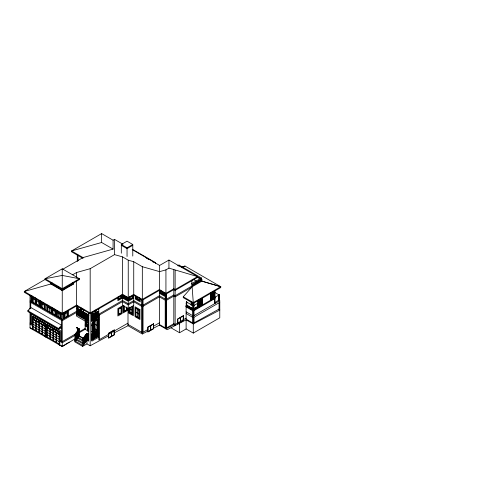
<?xml version="1.0" encoding="UTF-8"?>
<svg xmlns="http://www.w3.org/2000/svg" width="486" height="486" viewBox="0 0 486 486"><rect width="100%" height="100%" fill="white"/><g stroke="black" fill="none" stroke-linecap="round" stroke-linejoin="round"><path stroke-width="0.73" d="M87.243 324.435L87.249 321.689M92.413 331.829L92.413 326.033M93.051 322.078L93.045 325.778L91.581 324.934M93.251 322.011L93.245 332.521L91.575 331.555M93.731 321.689L93.725 333.353L92.431 332.6L93.039 332.959M93.816 333.402L93.822 321.647M94.466 332.381L94.472 329.581L97.34 331.239M95.238 335.115L95.244 330.917L96.811 331.829M95.851 335.468L95.857 331.981L96.842 332.552M163.612 294.595L163.673 292.323M163.673 294.492L160.933 293.119L160.933 290.847M74.777 334.647L75.148 334.945L79.576 329.052L74.777 334.647L79.072 329.071L79.048 336.482L79.042 329.125M75.136 334.672L75.227 340.753L75.227 334.726M75.616 340.425L75.792 333.985M76.095 333.432L76.181 340.2L76.181 333.487M76.569 332.813L76.66 338.894L76.66 332.861M77.426 328.093L77.134 338.614L77.225 332.126M77.705 338.286L77.614 331.622M77.997 328.518L78.094 337.029L78.094 331.002M86.775 333.718L82.541 339.216L86.708 333.481L88.768 334.362L86.708 333.481M86.945 333.621L82.784 339.356L86.842 333.633M82.924 339.003L82.833 345.145M83.404 338.384L83.313 344.866M83.878 337.758L83.792 344.592L83.701 337.825M84.357 337.138L84.266 343.286M84.831 336.519L84.746 343.007M85.791 335.279L85.7 341.421M86.265 334.66L86.174 341.148M86.745 334.04L86.654 340.874M183.258 296.794L192.116 286.77L201.872 281.139L220.759 286.716L220.759 287.542L193.282 303.41L183.258 297.62L183.258 296.794L193.282 302.584L220.759 286.716L184.959 266.042L181.63 267.081M186.12 306.077L193.282 310.214L198.416 307.389L197.462 306.836M192.565 302.863L192.444 309.874L192.565 309.588M192.444 309.874L186.004 305.949L186.958 305.396L192.65 308.683M30.029 312.553L30.029 327.989L62.251 346.591L76.569 337.91L77.821 338.633M69.291 342.114L62.251 346.342L59.802 344.932M79.473 309.868L79.291 315.207L79.382 309.819M123.019 244.288L114.52 239.385L113.086 240.212L101.629 233.596L71.557 250.958L71.557 251.784L83.015 258.4M62.251 268.819L45.064 278.745L45.064 279.572L62.251 289.492L79.437 279.572L79.437 278.745L62.251 268.819L62.251 346.591M45.174 279.42L24.3 291.472L24.3 292.299L62.251 314.205L76.569 305.937L90.177 313.792L122.515 295.124L128.243 298.428L133.735 295.263L142.325 300.22L159.39 290.367L165.933 294.145L173.806 289.595L175.142 290.367L197.577 277.415L197.577 276.589L168.94 260.053L159.627 265.429L132.174 249.573M62.135 269.627L83.015 257.574L113.086 249.105L113.086 240.212M121.318 253.206L121.318 244.494L127.046 241.19L132.775 244.494L132.775 256.067M72.663 274.772L76.569 272.518L90.177 268.685L114.52 254.628L122.515 256.881L128.243 260.186L133.735 261.735L142.325 266.699L159.627 271.638L165.933 269.864L168.94 268.126L197.577 276.589L175.142 289.541L173.806 288.769L165.933 293.319L159.39 289.541L142.325 299.394L133.735 294.431L128.243 297.602L122.515 294.297L90.177 312.966L76.569 305.111L62.251 313.379L24.3 291.472L51.303 283.867M121.318 244.494L127.046 247.799L132.775 244.494M132.775 245.321L127.046 248.632L121.318 245.321M63.866 288.915L66.369 287.469M66.728 287.262L69.237 285.811M69.595 285.604L72.098 284.158M63.684 289.225L72.28 284.261L72.28 282.943M29.026 310.098L27.878 310.761L27.878 311.587L58.666 329.368L61.534 327.71M64.395 314.205L67.499 312.419M88.75 315.536L76.818 308.373L88.391 314.746M76.818 308.646L77.086 308.215M77.505 308.938L77.59 314.229L77.681 308.835M78.07 309.266L78.161 314.557L78.246 309.163M78.817 309.491L78.768 314.855M67.499 316.277L64.395 318.069L64.395 312.279M76.569 311.313L62.251 319.581L30.029 300.98M79.947 315.487L79.947 310.147M76.569 312.419L62.251 320.687L30.029 302.079M81.703 309.454L82.857 308.786M80.336 310.578L80.427 315.864L80.518 310.475M79.704 311.228L78.003 312.212L78.003 306.332M81.083 310.803L80.992 316.192L80.864 307.541M88.75 320.875L76.818 313.883L88.403 320.25M81.648 311.125L81.557 316.416M76.818 313.986L88.361 320.444L88.185 315.207M79.71 312.528L76.569 314.345L76.569 306.247M80.864 311.866L81.703 311.38L81.703 308.349M88.507 323.026L76.569 316.137L76.569 314.758L84.546 310.153M82.784 317.121L82.784 311.781M83.173 312.212L83.258 317.498L83.349 312.109M83.738 312.541L83.829 317.826L83.914 312.437M61.534 326.884L58.666 328.536L27.878 310.761L30.746 307.456L61.534 325.231L58.666 328.536L58.666 329.368M82.037 316.793L82.219 311.556L82.128 316.744M84.303 318.105L84.485 312.869L84.394 318.051M84.874 318.433L85.05 313.197L84.959 318.379M118.815 299.048L121.202 297.669L121.202 295.47M91.338 315.189L98.53 311.35L91.605 315.621M85.615 313.519L85.53 318.707M91.605 315.347L98.53 311.35M96.222 312.747L96.313 318.038L96.204 309.831M98.336 311.514L97.911 311.757L98.002 316.939M177.657 265.769L178.963 265.016L201.398 277.968L201.398 279.347L191.849 285.13L201.872 279.347L201.872 281.139L220.759 286.716M92.346 320.225L92.164 314.989M93.482 319.569L93.3 314.333M94.047 314.108L94.047 319.241M94.612 313.78L94.612 318.913M95.177 313.452L95.177 318.585M96.313 312.802L96.313 317.935M96.878 312.474L96.878 317.607M97.449 312.146L97.449 317.279M98.014 311.818L98.439 311.575M86.004 319.083L86.186 313.847L86.095 319.035M122.515 298.015L117.861 300.706L117.861 297.256M86.575 319.411L86.751 314.175L86.66 319.363M87.14 319.739L87.316 314.503L87.231 319.691M87.705 320.067L87.887 314.831L87.796 320.013M98.767 314.205L122.515 300.494L128.243 303.805L133.735 300.634M79.376 329.447L76.563 327.625L79.576 329.052M76.563 327.898L76.831 327.467M98.767 315.311L122.515 301.599L128.243 304.904L133.735 301.739L142.325 306.696L159.39 296.843L165.933 300.621L173.806 296.077L175.142 296.843L191.624 287.329M183.046 267.148L184.959 266.042M77.997 333.754L77.997 328.415M91.325 320.693L98.53 316.86L91.605 320.96M91.325 320.796L98.53 316.963M91.605 320.857L98.53 316.86M78.386 331.094L78.653 328.797M132.241 295.707L132.241 297.985L129.738 299.431L129.738 297.153M98.767 317.656L91.848 321.647L91.848 312.553M98.767 319.029L91.848 323.026L91.848 341.148L98.767 337.15L94.466 334.666M77.815 333.961L76.563 333.238L79.455 334.581L79.169 335.777L79.534 335.662L79.534 334.526L76.563 333.135L77.815 333.858M77.96 332.558L62.251 341.628L59.802 340.218M79.273 331.804L85.159 328.402M77.341 333.378L77.426 328.196M77.796 333.548L76.569 334.259L77.845 334.994M79.024 332.837L85.159 329.295L88.683 331.331L88.683 326.234L85.159 324.198M76.569 334.465L62.251 342.733L59.802 341.318M79.169 335.777L79.534 335.662M78.471 328.797L78.477 336.701L78.568 330.383M122.515 256.881L122.515 305.317L128.243 308.628L133.735 305.457L133.735 295.573M118.815 314.333L121.202 312.954L121.202 307.735M124.185 311.228L126.573 309.855L126.573 307.614M108.554 335.808L90.177 345.765L86.951 343.906L82.656 346.384L74.777 341.834L74.777 340.801L76.211 339.975L82.778 343.766M87.632 333.979L87.541 339.271M88.112 334.465L88.112 339.702L88.021 334.411L88.586 334.739M88.689 334.678L86.708 333.754M91.338 334.216L98.53 330.377L91.605 334.647M98.53 330.377L91.781 334.447M98.336 330.541L97.911 330.784L98.014 336.081L98.111 319.357L98.767 319.733M86.848 340.2L87.134 339.015M87.079 333.542L87.134 340.036L86.775 340.151L88.507 341.148L88.507 322.242M85.135 342.679L85.22 335.85L85.22 342.733M91.325 339.72L98.53 335.887L91.605 339.987M91.325 339.823L98.53 335.99M91.781 339.684L91.781 334.344L91.781 339.58M92.346 339.356L92.164 334.016M92.911 339.028L92.911 333.688L92.911 338.924M93.482 338.699L93.391 333.311M94.138 338.323L94.138 333.086M94.612 338.043L94.703 332.758M95.177 337.715L95.268 332.43M95.748 337.393L95.748 332.053L95.748 337.29M96.313 337.065L96.404 331.774M96.969 336.683L96.969 331.446M97.534 331.124L97.358 336.355M91.605 339.884L98.53 335.887M74.777 340.801L82.656 345.352L84.09 344.525L84.09 343.493L85.518 342.66L85.518 341.628L86.951 340.801L86.951 343.906M191.612 283.617L201.398 277.968M193.92 283.387L200.918 279.347M201.872 280.307L175.142 295.743L173.806 294.972L165.933 299.522L159.39 295.743L142.325 305.597L133.364 300.421M128.006 323.111L98.767 339.993L98.767 308.422M186.363 302.013L186.776 301.976L186.776 305.08C185.907 305.627 185.907 301.751 186.776 301.976M186.363 305.111L186.776 305.08M186.004 306.156L186.837 305.451M147.817 329.514L142.325 332.685L128.006 324.417M153.546 326.209L159.39 322.832M199.843 299.461L198.653 300.154L202.413 298.191L202.413 298.671L198.653 300.634L198.653 304.078L202.413 302.116L202.413 302.596C197.869 303.543 196.636 308.501 202.413 303.908C202.091 301.928 194.011 308.926 202.413 303.428M210.942 293.058L212.139 292.365M210.529 293.501L214.107 291.436L214.107 291.922L210.529 293.987M199.248 300.287L202.413 298.671M210.942 293.538L214.107 291.922M210.942 294.364L214.107 292.748L214.107 293.228L210.529 295.294M202.413 299.498L198.653 301.46L202.413 299.498L202.413 299.977L198.653 301.946L202.413 299.977M210.529 294.814L214.107 292.748M210.942 294.85L214.107 293.228M193.641 305.664L197.936 303.185L197.936 306.283L193.641 308.762M210.942 295.676L214.107 294.054L214.107 294.534L210.529 296.606M202.413 300.81L198.653 302.772L202.413 300.81L202.413 301.29L198.653 303.252L202.413 301.29M210.529 296.12L214.107 294.054M210.942 296.156L214.107 294.534M198.653 304.078L202.413 302.116M210.942 296.982L214.107 295.367L214.107 295.846L210.529 297.912M210.529 297.432L214.107 295.367M199.248 304.218L202.413 302.596M210.942 297.468L214.107 295.846M210.942 298.295L214.107 296.673L214.107 297.153L210.529 299.224M210.529 298.738L214.107 296.673M198.653 305.87L202.413 303.908M210.468 299.121L213.925 297.049L213.925 291.813M195.615 307.899L196.848 307.188M197.936 306.854L193.641 309.333L194.121 309.868M199.132 306.976L202.711 304.698L202.231 304.37L198.653 306.441L199.011 306.903L199.011 299.965M210.942 299.346L213.925 297.62C215.474 298.878 212.236 296.77 214.283 297.882M218.822 294.905L219.295 294.905L219.058 300.84L218.822 294.905L219.295 294.905M215 290.452L215 303.458L214.642 303.252L214.642 297.468L218.937 294.984M194.121 309.661L198.416 307.182M199.132 306.769L202.711 304.698M214.405 297.948L210.705 300.154L210.705 292.469M193.282 310.214L215 297.675L214.642 297.468M210.827 300.22L215.243 297.669M215 298.501L193.282 311.04L186.12 306.903M186.12 318.148L175.142 324.484L173.806 323.712L165.933 328.263L159.39 324.484M214.642 302.699L218.937 300.081M218.822 300.7L219.295 300.706M193.282 315.997L219.775 300.706L219.775 317.789L193.282 333.086L186.12 328.955L179.559 332.74L171.048 327.831M219.775 302.359L193.282 317.656L186.12 313.519M219.058 309.066L193.282 323.293L186.12 319.162M219.775 309.345L219.058 309.758L219.058 302.772M79.072 334.587L79.534 334.526M219.775 310.074L193.282 323.943L186.12 319.843L167.269 329.684L159.39 325.134L153.546 328.172M114.283 332.837L128.006 325.717L142.325 333.985L147.817 331.142M175.142 270.271L175.142 325.602L173.806 324.83L165.933 328.913L165.933 269.864M113.086 249.105L101.629 242.49L71.557 250.958L83.015 257.574M152.695 261.857L155.569 262.671L155.569 263.497M202.231 304.37L201.757 304.358M197.948 277.075L201.872 279.347M196.271 276.382L201.398 279.347M197.043 277.105L200.275 278.97M193.173 279.28L196.399 281.145M214.411 292.232L218.937 294.844L218.937 300.22M132.599 249.409L155.569 262.671M146.262 257.987L148.552 259.311M218.469 299.947L219.775 300.706M202.413 298.191L202.231 303.805M201.872 304.424L202.711 304.904M198.416 307.389L197.577 306.903L197.577 300.713M186.478 301.946L192.924 305.664M186.478 305.044L192.924 308.762M188.246 306.344L189.534 307.091M191.466 308.209L192.76 308.95M186.478 305.621L192.924 309.339M186.004 305.949L192.444 309.667M186.12 311.866L192.565 315.584L192.851 317.042M136.238 298.501L139.342 300.287L139.342 298.088L137.793 297.189L137.793 299.394M178.247 323.275L179.559 324.028M124.185 295.676L124.124 297.912L126.597 299.267L126.597 297.067M124.124 297.912L126.652 299.37L126.652 297.098M129.677 308.628L132.168 310.068M135.94 312.243L139.045 314.035M135.94 316.1L139.045 317.893L139.045 310.177M52.421 284.164L54.93 285.61M55.289 285.817L57.791 287.262M58.15 287.469L60.659 288.915M60.835 289.225L52.245 284.267L52.245 282.943M98.53 311.623L98.257 311.192M92.741 312.656L94.77 313.828L94.77 310.821M91.787 313.209L93.434 314.156M96.204 315.76L95.365 315.274L95.365 310.226M91.641 313.537L92.935 314.284M94.229 315.037L96.823 316.532M76.818 308.373L88.75 315.262M88.27 315.159L88.841 315.487M94.709 324.004L97.103 325.383M76.818 313.883L88.75 320.772M76.569 314.758L88.507 321.647L88.507 312.553M98.53 330.65L98.257 330.219M98.111 332.576L98.767 332.959M97.814 333.11L98.767 333.663M95.001 332.381L95.359 332.485M32.179 298.088L35.278 299.874M36.711 300.706L39.816 302.492M41.188 303.288L44.348 305.111M47.932 307.182L51.03 308.968M52.464 309.801L55.568 311.587M56.941 312.383L60.1 314.205M92.431 333.493L93.039 333.846M36.65 298.884L36.65 304.594L39.816 306.356L39.816 301.211M41.243 307.182L44.348 308.968M47.932 311.04L51.03 312.832M55.568 315.45L52.464 313.658L52.464 308.513M36.65 304.594L39.876 306.459L39.876 300.743M76.563 327.625L79.576 329.332M86.976 338.942L88.78 339.969L86.848 339.179M79.121 335.729L83.586 338.311M83.015 338.529L79.078 336.257L77.645 337.084L82.893 340.115M82.42 339.052L82.784 339.356M82.893 341.148L77.645 338.116L76.211 338.942L82.778 342.733M33.133 317.103L45.064 323.992L45.004 325.814L39.396 322.576L39.396 320.79L45.004 324.028M47.215 325.231L59.146 332.12M33.133 319.029L45.064 325.924M47.215 327.163L59.146 334.052M33.133 319.581L45.064 326.471M47.215 327.71L59.146 334.605M33.133 321.926L35.757 323.439M36.231 323.719L38.862 325.231M39.336 325.505L41.96 327.023M42.44 327.297L45.064 328.815M47.215 330.055L49.839 331.573M50.313 331.847L52.944 333.36M53.417 333.639L56.042 335.152M56.522 335.431L59.146 336.944M33.133 324.265L35.757 325.784M36.231 326.057L38.862 327.576M39.336 327.85L41.96 329.368M42.44 329.642L45.064 331.154M47.215 332.4L49.839 333.912M50.313 334.186L52.944 335.705M53.417 335.978L56.042 337.497M56.522 337.77L59.146 339.289M30.029 323.026L32.477 324.441M30.029 324.132L32.477 325.541M33.133 326.61L35.757 328.123M36.231 328.402L38.862 329.915M39.336 330.194L41.96 331.707M42.44 331.987L45.064 333.499M47.215 334.739L49.839 336.257M50.313 336.531L52.944 338.049M53.417 338.323L56.042 339.836M56.522 340.115L59.146 341.628M33.133 328.955L45.064 335.844M47.215 337.084L59.146 343.973M30.029 327.74L32.477 329.15M96.708 319.436L97.996 320.183L98.014 336.081M96.198 319.897L97.346 320.566L97.34 330.48L94.472 328.822L94.472 321.027M95.906 319.94L97.164 320.663L97.157 330.17L94.649 328.718L94.649 320.675M95.906 320.007L97.103 320.699M91.581 325.547L93.045 326.398L93.045 332.193L91.581 331.349M88.507 325.164L85.998 323.719L85.998 320.79M85.159 325.091L87.911 326.677L87.911 330.881M85.159 325.796L87.298 327.029L87.298 331.233M193.714 321.422L193.999 322.88L193.999 317.243M192.116 286.77L193.282 302.584L193.282 333.086M219.058 294.771L219.058 300.84M214.283 291.15L214.283 298.088M213.925 297.882L213.451 297.602M202.589 297.9L202.589 304.837M198.829 300.257L198.829 300.737M198.829 301.563L198.829 302.049M198.829 302.875L198.829 303.355M198.829 304.181L198.829 304.667M198.829 305.494L198.829 305.973M198.294 300.384L198.294 307.316M193.999 302.863L193.999 309.801M193.999 310.627L193.999 315.584M192.565 310.627L192.565 322.88M191.849 280.222L191.849 285.13M191.849 302.335L191.849 305.251M191.132 301.49L191.132 305.232M186.6 301.873L186.66 305.147M186.539 302.116L186.539 305.214M186.12 305.864L186.12 328.955M179.559 323.312L179.559 332.74M178.963 265.016L178.963 266.389M173.806 269.499L173.806 324.83M168.94 260.053L168.94 268.126M166.589 293.356L166.589 299.139M166.589 300.245L166.589 327.88M165.216 293.319L165.216 299.109M165.216 300.208L165.216 327.85M164.572 293.495L164.572 296.253L160.034 293.635L160.034 290.191M163.855 292.323L163.849 295.008L160.751 293.222L160.751 291.096M162.306 291.636L162.306 293.842M160.988 290.877L160.988 293.082M159.627 265.429L159.627 271.638M159.39 271.504L159.39 290.367M159.39 290.677L159.39 325.134M143.042 299.394L143.042 332.272M142.325 266.699L142.325 333.985M141.608 299.394L141.608 332.272M140.235 298.465L140.235 301.909L135.345 299.084L135.345 295.64M139.579 297.869L139.579 300.706L136.001 298.635L136.001 296.509M139.403 298.118L139.403 300.391L136.177 298.532L136.177 296.26M137.489 309.284L137.489 316.89M133.735 261.735L133.735 295.263M133.364 305.797L133.364 315.718L128.474 312.893L128.474 308.64M133.134 295.057L133.134 298.501L128.839 300.98L128.839 297.535M132.708 306.247L132.708 314.515L129.13 312.449L129.13 307.936M132.532 306.35L132.532 314.205L129.312 312.346L129.312 308.057M132.423 295.962L132.423 298.088L129.555 299.74L129.555 296.903M132.228 306.526L132.228 313.677L129.616 312.17L129.616 307.164M132.18 295.743L132.18 297.948M132.168 306.557L132.168 313.573L129.677 312.133L129.677 307.225M130.922 307.243L130.922 312.85M129.792 297.122L129.792 299.327M128.243 260.186L128.243 308.628M128.006 308.142L128.006 325.717M127.551 297.481L127.551 300.925L123.231 298.428L123.231 295.124M127.526 308.191L127.526 310.42L123.231 312.899L123.231 305.457M127.046 247.799L127.046 256.511M126.834 296.849L126.834 299.686L123.948 298.015L123.948 295.931M126.81 307.103L126.81 309.989L123.948 311.648L123.948 305.876M126.633 307.207L126.633 309.886L124.124 311.332L124.124 305.98M125.388 296.369L125.388 298.574M122.156 295.47L122.156 298.222M121.439 294.978L121.439 297.809L118.578 299.461L118.578 297.335M121.263 295.433L121.263 297.705L118.754 299.151L118.815 296.843M114.52 239.385L114.52 254.628M101.629 233.596L101.629 242.49M99.484 314.898L99.484 339.58M95.906 320.675L95.906 329.38M95.548 310.232L95.548 315.378M92.419 322.455L92.419 325.413M92.146 311.976L92.146 313.415M90.177 268.685L90.177 345.765M88.683 322.643L88.683 325.474L85.822 323.822L85.822 320.985M88.379 315.098L88.361 320.444M88.446 322.382L88.446 325.061M88.124 334.35L88.112 339.702M87.796 314.776L87.796 320.116M87.541 334.034L87.541 339.374M87.231 314.454L87.231 319.794M86.976 333.329L86.976 339.046L86.885 333.754M86.66 314.126L86.66 319.466M86.095 313.798L86.095 319.138M86.058 321.003L86.058 323.682M85.53 313.47L85.53 318.81M85.159 320.626L85.159 329.295M84.959 313.142L84.959 318.482M84.394 312.814L84.394 318.154M83.829 312.486L83.829 317.826M83.258 312.158L83.258 317.498M82.693 311.836L82.693 317.176M82.656 345.352L82.656 346.384M82.128 311.508L82.128 316.848M81.557 311.18L81.557 316.52M81.047 308.088L80.992 316.192M80.427 310.524L80.427 315.864M80.269 307.96L80.269 310.165M79.862 310.196L79.862 315.536M79.291 309.868L79.291 315.207M79.248 334.69L79.248 335.826M78.726 309.546L78.726 314.879M78.562 328.846L78.568 336.755M78.161 309.218L78.161 314.557M78.094 330.838L78.094 337.029M78.003 255.089L78.003 260.879M77.906 328.469L77.906 333.809M77.59 308.889L77.59 314.229M77.614 331.458L77.614 338.341M77.408 305.931L77.408 313.865M77.341 328.141L77.341 333.481M77.286 254.786L77.286 261.529M77.225 305.882L77.225 313.968M77.134 332.078L77.134 338.614M76.66 332.697L76.66 338.894M76.569 272.518L76.569 277.822M76.569 280.853L76.569 305.937M76.181 333.317L76.181 340.2M75.707 333.937L75.707 340.473M75.227 334.556L75.227 340.753M73.708 282.512L73.708 283.982L62.251 290.592L50.793 283.982L50.793 282.512M72.991 282.919L72.991 284.389M68.453 310.214L68.453 315.997M67.736 311.149L67.736 316.41M67.499 310.487L67.56 316.307L64.34 318.172L64.34 312.455M66.552 286.248L66.552 287.572M65.95 312.024L65.95 317.17M64.158 312.468L64.158 318.482M63.441 313.106L63.441 318.895M62.967 288.708L62.967 290.178M61.552 288.72L61.552 290.191M61.534 320.268L61.534 341.215M61.297 313.02L61.297 319.029M60.756 340.771L60.756 330.917L31.517 314.035L31.517 323.889M60.343 312.468L60.343 318.482M60.161 312.455L60.161 318.172L56.941 316.307L56.941 311.07M60.1 312.923L60.1 318.069L56.996 316.277L56.996 310.487M59.802 345.175L59.802 331.744L46.559 324.095L46.559 337.533M59.626 345.072L59.626 331.847L46.735 324.405L46.735 337.636M59.146 331.567L59.146 344.799M58.551 312.024L58.551 317.17M57.974 286.248L57.974 287.572M56.759 311.149L56.759 316.41M56.522 333.086L56.522 342.454M56.042 332.813L56.042 342.18M55.805 310.603L55.805 315.864M55.568 309.661L55.629 315.554L52.403 313.689L52.403 308.695M54.013 308.762L54.013 314.551M53.417 328.815L53.417 330.741M53.417 331.294L53.417 340.668M52.944 328.536L52.944 330.468M52.944 331.021L52.944 340.388M52.227 307.784L52.227 313.792M51.528 282.931L51.528 284.401M51.273 307.231L51.273 313.245M51.091 307.219L51.091 312.935L47.871 311.07L47.932 305.251M50.313 329.502L50.313 338.876M49.839 329.229L49.839 338.596M49.481 306.144L49.481 311.933M47.689 305.165L47.689 311.174M47.215 324.678L47.215 337.91M46.735 304.613L46.735 310.627M45.72 337.047L45.72 323.615L32.477 315.967L32.477 329.399M45.544 304.673L45.544 309.934M45.544 336.944L45.544 323.719L32.653 316.277L32.653 329.502M45.064 323.439L45.064 336.67M44.584 303.373L44.584 309.388M44.408 303.361L44.408 309.072L41.188 307.213L41.188 301.326M42.798 302.286L42.798 308.075M42.44 324.958L42.44 334.325M41.96 324.678L41.96 334.052M41.006 301.302L41.006 307.316M40.052 300.755L40.052 306.769M39.336 320.687L39.336 322.613M39.336 323.166L39.336 332.533M38.862 320.408L38.862 322.34M38.862 322.886L38.862 332.26M38.26 300.312L38.26 305.457M36.474 299.437L36.474 304.698M36.231 321.374L36.231 330.741M35.757 321.1L35.757 330.468M35.521 298.137L35.521 304.151M35.338 298.125L35.338 303.841L32.119 301.976L32.119 296.266M35.278 297.948L35.278 303.738L32.179 301.946L32.179 296.156M33.728 297.049L33.728 302.839M33.133 316.55L33.133 329.781M31.936 296.071L31.936 302.079M30.983 295.518L30.983 301.533M30.746 302.492L30.746 308.555M30.746 312.935L30.746 323.439M30.029 295.19L30.029 308.817M79.437 278.745L62.251 288.666L45.064 278.745L62.251 275.434L79.437 278.745M91.781 315.317L91.781 320.657L91.781 315.317M92.346 314.989L92.346 320.329L92.346 314.989M92.911 314.661L92.911 320.001L92.911 314.661M93.482 314.333L93.482 319.673L93.482 314.333M94.047 314.005L94.047 319.345L94.047 314.005M94.612 313.677L94.612 319.016L94.612 313.677M95.177 313.349L95.177 318.688L95.177 313.349M95.748 313.02L95.748 318.36L95.748 313.02M96.878 312.37L96.878 317.71L96.878 312.37M97.449 312.042L97.449 317.382L97.449 312.042M122.156 306.083L117.861 308.561L117.861 316.003L122.156 313.519L122.156 306.083M121.439 307.322L118.578 308.975L118.578 314.746L121.439 313.093L121.439 307.322M121.263 307.632L118.754 309.078L118.754 314.436L121.263 312.99L121.263 307.632M87.055 338.863L86.769 339.028L88.78 339.866L87.055 338.863M114.283 329.915L108.554 333.226L108.554 338.183L114.283 334.878L114.283 329.915M111.324 331.829L108.73 333.329L108.73 337.873L111.324 336.379L111.324 331.829M114.101 330.225L111.507 331.725L111.507 336.276L114.101 334.775L114.101 330.225M153.546 323.785L147.817 327.09L147.817 332.053L153.546 328.749L153.546 323.785M150.587 325.699L147.993 327.193L147.993 331.744L150.587 330.243L150.587 325.699M153.363 324.095L150.769 325.596L150.769 330.14L153.363 328.645L153.363 324.095M183.398 315.645L177.669 318.95L177.669 323.913L183.398 320.602L183.398 315.645M180.446 317.552L177.852 319.053L177.852 323.597L180.446 322.103L180.446 317.552M183.222 315.955L180.628 317.449L180.628 321.999L183.222 320.499L183.222 315.955M139.938 309.594L135.047 306.769L135.047 316.69L139.938 319.515L139.938 309.594M139.282 310.038L135.703 307.972L135.703 316.24L139.282 318.306L139.282 310.038M139.105 310.141L135.88 308.282L135.88 316.137L139.105 317.996L139.105 310.141M38.801 320.444L33.188 317.206L33.188 318.998L38.801 322.236L38.801 320.444M52.883 328.572L47.27 325.334L47.27 327.127L52.883 330.365L52.883 328.572M59.085 332.157L53.478 328.919L53.478 330.711L59.085 333.949L59.085 332.157"/></g></svg>
